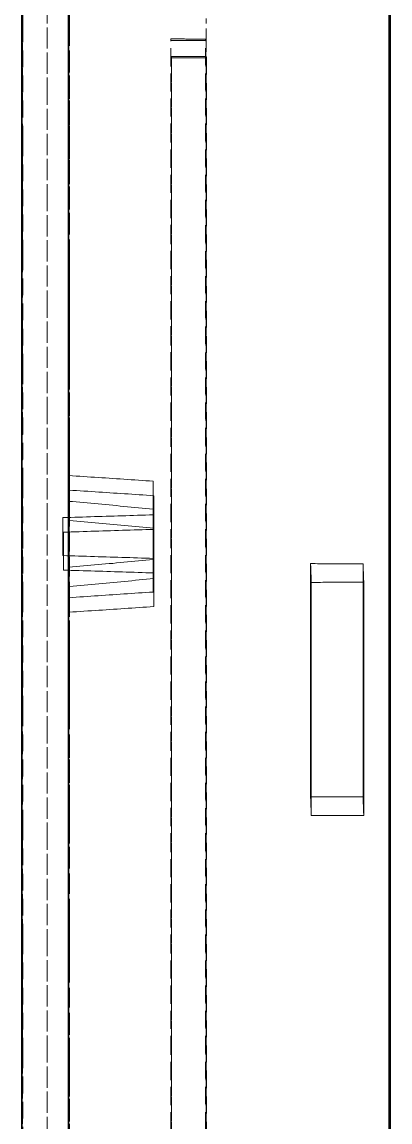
# Model space of a CAD drawing. Header units: millimetres. Extents: x 10 to 410, y 10 to 287.
# Drawn here: x 203.5 to 214.5, y 236.25 to 269.09 of the extents above; entities that cross this region are included whole.
import ezdxf

# ---------------------------------------------------------------- set-up
doc = ezdxf.new("R2010")
doc.units = ezdxf.units.MM
doc.linetypes.add('CENTER', pattern=[1.15, 0.7, -0.15, 0.15, -0.15])
doc.linetypes.add('DASHED', pattern=[0.75, 0.5, -0.25])
for name, color, linetype, lineweight in [('CENTER', 4, 'CENTER', 13), ('HIDDEN', 8, 'DASHED', 18), ('VISIBLE', 7, 'CONTINUOUS', 35)]:
    doc.layers.add(name, color=color, linetype=linetype, lineweight=lineweight)

msp = doc.modelspace()

# ---------------------------------------------------------------- linework, layer by layer
at = {"layer": 'CENTER'}
msp.add_line((209, 190), (209, 273), dxfattribs=at)
at = {"layer": 'HIDDEN'}
for points in [[(204.896, 272.939), (204.896, 272.15), (204.896, 271.36), (204.896, 270.571), (204.896, 269.781), (204.896, 268.992), (204.896, 268.202), (204.896, 267.413), (204.896, 266.624), (204.896, 265.834), (204.896, 265.045), (204.896, 264.255), (204.896, 263.466), (204.896, 262.676), (204.896, 261.887), (204.896, 261.097), (204.896, 260.308), (204.896, 259.518), (204.896, 258.729), (204.896, 257.939), (204.896, 257.15), (204.896, 256.36), (204.896, 255.571), (204.896, 254.781)], [(203.526, 194), (203.526, 197.405), (203.526, 200.809), (203.526, 204.214), (203.526, 207.618), (203.526, 211.023), (203.526, 214.427), (203.526, 217.832), (203.526, 221.237), (203.526, 224.641), (203.526, 228.046), (203.526, 231.45), (203.526, 234.855), (203.526, 238.26), (203.526, 241.664), (203.526, 245.069), (203.526, 248.473), (203.526, 251.878), (203.526, 255.282), (203.526, 258.687), (203.526, 262.092), (203.526, 265.496), (203.526, 268.901), (203.526, 272.305)], [(204.917, 254.208), (204.917, 254.998), (204.917, 255.787), (204.917, 256.577), (204.917, 257.366), (204.917, 258.156), (204.917, 258.945), (204.917, 259.735), (204.917, 260.524), (204.917, 261.314), (204.917, 262.103), (204.917, 262.893), (204.917, 263.682), (204.917, 264.471), (204.917, 265.261), (204.917, 266.05), (204.917, 266.84), (204.917, 267.629), (204.917, 268.419), (204.917, 269.208), (204.917, 269.998), (204.917, 270.787), (204.917, 271.577), (204.917, 272.366)], [(204.919, 272.307), (204.919, 268.902), (204.919, 265.498), (204.919, 262.093), (204.919, 258.689), (204.919, 255.284), (204.919, 251.88), (204.919, 248.475), (204.919, 245.07), (204.919, 241.666), (204.919, 238.261), (204.919, 234.857), (204.919, 231.452), (204.919, 228.047), (204.919, 224.643), (204.919, 221.238), (204.919, 217.834), (204.919, 214.429), (204.919, 211.025), (204.919, 207.62), (204.919, 204.215), (204.919, 200.811), (204.919, 197.406), (204.919, 194.002)], [(204.919, 194.002), (204.919, 197.406), (204.919, 200.811), (204.919, 204.215), (204.919, 207.62), (204.919, 211.024), (204.919, 214.429), (204.919, 217.833), (204.919, 221.238), (204.919, 224.642), (204.919, 228.047), (204.919, 231.451), (204.919, 234.856), (204.919, 238.26), (204.919, 241.665), (204.919, 245.069), (204.919, 248.474), (204.919, 251.878), (204.919, 255.283), (204.919, 258.687), (204.919, 262.092), (204.919, 265.496), (204.919, 268.901), (204.919, 272.305)], [(203.511, 270.11), (203.511, 266.932), (203.511, 263.754), (203.511, 260.577), (203.511, 257.399), (203.511, 254.221), (203.511, 251.044), (203.511, 247.866), (203.511, 244.689), (203.511, 241.511), (203.511, 238.333), (203.511, 235.156), (203.511, 231.978), (203.511, 228.801), (203.511, 225.623), (203.511, 222.445), (203.511, 219.268), (203.511, 216.09), (203.511, 212.913), (203.511, 209.735), (203.511, 206.557), (203.511, 203.38), (203.511, 200.202), (203.511, 197.025)], [(203.516, 269.975), (203.516, 266.798), (203.516, 263.62), (203.516, 260.443), (203.516, 257.265), (203.516, 254.087), (203.516, 250.91), (203.516, 247.732), (203.516, 244.555), (203.516, 241.377), (203.516, 238.199), (203.516, 235.022), (203.516, 231.844), (203.516, 228.666), (203.516, 225.489), (203.516, 222.311), (203.516, 219.134), (203.516, 215.956), (203.516, 212.778), (203.516, 209.601), (203.516, 206.423), (203.516, 203.246), (203.516, 200.068), (203.516, 196.89)], [(204.251, 197.025), (204.251, 200.202), (204.251, 203.38), (204.251, 206.557), (204.251, 209.735), (204.251, 212.913), (204.251, 216.09), (204.251, 219.268), (204.251, 222.445), (204.251, 225.623), (204.251, 228.801), (204.251, 231.978), (204.251, 235.156), (204.251, 238.334), (204.251, 241.511), (204.251, 244.689), (204.251, 247.866), (204.251, 251.044), (204.251, 254.222), (204.251, 257.399), (204.251, 260.577), (204.251, 263.754), (204.251, 266.932), (204.251, 270.11)], [(204.256, 196.89), (204.256, 200.068), (204.256, 203.246), (204.256, 206.423), (204.256, 209.601), (204.256, 212.778), (204.256, 215.956), (204.256, 219.134), (204.256, 222.311), (204.256, 225.489), (204.256, 228.667), (204.256, 231.844), (204.256, 235.022), (204.256, 238.199), (204.256, 241.377), (204.256, 244.555), (204.256, 247.732), (204.256, 250.91), (204.256, 254.087), (204.256, 257.265), (204.256, 260.443), (204.256, 263.62), (204.256, 266.798), (204.256, 269.975)], [(207.945, 198.981), (207.945, 202.007), (207.945, 205.034), (207.945, 208.06), (207.945, 211.086), (207.945, 214.113), (207.945, 217.139), (207.945, 220.165), (207.945, 223.192), (207.945, 226.218), (207.945, 229.244), (207.945, 232.27), (207.945, 235.297), (207.945, 238.323), (207.945, 241.349), (207.945, 244.376), (207.945, 247.402), (207.945, 250.428), (207.945, 253.454), (207.945, 256.481), (207.945, 259.507), (207.945, 262.533), (207.945, 265.56), (207.945, 268.586)], [(208.99, 268.585), (208.944, 268.585), (208.899, 268.585), (208.854, 268.585), (208.808, 268.585), (208.763, 268.585), (208.717, 268.585), (208.672, 268.585), (208.626, 268.585), (208.581, 268.585), (208.536, 268.585), (208.49, 268.585), (208.445, 268.585), (208.399, 268.585), (208.354, 268.586), (208.308, 268.586), (208.263, 268.586), (208.217, 268.586), (208.172, 268.586), (208.127, 268.586), (208.081, 268.586), (208.036, 268.586), (207.99, 268.586), (207.945, 268.586)], [(207.946, 268.543), (207.946, 268.545), (207.946, 268.547), (207.946, 268.549), (207.946, 268.551), (207.946, 268.553), (207.946, 268.554), (207.946, 268.556), (207.946, 268.558), (207.946, 268.56), (207.946, 268.562), (207.946, 268.564), (207.945, 268.566), (207.945, 268.567), (207.945, 268.569), (207.945, 268.571), (207.945, 268.573), (207.945, 268.575), (207.945, 268.577), (207.945, 268.579), (207.945, 268.58), (207.945, 268.582), (207.945, 268.584), (207.945, 268.586)], [(207.946, 198.939), (207.946, 201.965), (207.946, 204.991), (207.946, 208.017), (207.946, 211.044), (207.946, 214.07), (207.946, 217.096), (207.946, 220.123), (207.946, 223.149), (207.946, 226.175), (207.946, 229.202), (207.946, 232.228), (207.946, 235.254), (207.946, 238.28), (207.946, 241.307), (207.946, 244.333), (207.946, 247.359), (207.946, 250.386), (207.946, 253.412), (207.946, 256.438), (207.946, 259.464), (207.946, 262.491), (207.946, 265.517), (207.946, 268.543)], [(207.946, 268.543), (207.992, 268.543), (208.037, 268.543), (208.083, 268.543), (208.128, 268.543), (208.174, 268.543), (208.219, 268.543), (208.264, 268.543), (208.31, 268.543), (208.355, 268.543), (208.401, 268.543), (208.446, 268.543), (208.492, 268.543), (208.537, 268.543), (208.582, 268.543), (208.628, 268.543), (208.673, 268.543), (208.719, 268.543), (208.764, 268.543), (208.81, 268.543), (208.855, 268.543), (208.901, 268.543), (208.946, 268.543), (208.991, 268.543)], [(208.99, 198.98), (208.99, 202.006), (208.99, 205.033), (208.99, 208.059), (208.99, 211.085), (208.99, 214.112), (208.99, 217.138), (208.99, 220.164), (208.99, 223.19), (208.99, 226.217), (208.99, 229.243), (208.99, 232.269), (208.99, 235.296), (208.99, 238.322), (208.99, 241.348), (208.99, 244.375), (208.99, 247.401), (208.99, 250.427), (208.99, 253.453), (208.99, 256.48), (208.99, 259.506), (208.99, 262.532), (208.99, 265.559), (208.99, 268.585)], [(208.991, 268.543), (208.991, 268.545), (208.991, 268.547), (208.991, 268.549), (208.991, 268.551), (208.991, 268.552), (208.991, 268.554), (208.991, 268.556), (208.991, 268.558), (208.991, 268.56), (208.991, 268.561), (208.991, 268.563), (208.991, 268.565), (208.991, 268.567), (208.991, 268.569), (208.99, 268.57), (208.99, 268.572), (208.99, 268.574), (208.99, 268.576), (208.99, 268.578), (208.99, 268.579), (208.99, 268.581), (208.99, 268.583), (208.99, 268.585)], [(208.991, 198.939), (208.991, 201.965), (208.991, 204.991), (208.991, 208.018), (208.991, 211.044), (208.991, 214.07), (208.991, 217.096), (208.991, 220.123), (208.991, 223.149), (208.991, 226.175), (208.991, 229.202), (208.991, 232.228), (208.991, 235.254), (208.991, 238.281), (208.991, 241.307), (208.991, 244.333), (208.991, 247.359), (208.991, 250.386), (208.991, 253.412), (208.991, 256.438), (208.991, 259.465), (208.991, 262.491), (208.991, 265.517), (208.991, 268.543)], [(207.964, 268.062), (208.009, 268.062), (208.055, 268.062), (208.1, 268.062), (208.146, 268.062), (208.191, 268.062), (208.236, 268.062), (208.282, 268.062), (208.327, 268.062), (208.373, 268.062), (208.418, 268.062), (208.464, 268.062), (208.509, 268.062), (208.555, 268.062), (208.6, 268.062), (208.645, 268.062), (208.691, 268.062), (208.736, 268.062), (208.782, 268.062), (208.827, 268.062), (208.873, 268.062), (208.918, 268.062), (208.964, 268.062), (209.009, 268.062)], [(207.965, 268.019), (207.965, 268.021), (207.965, 268.023), (207.965, 268.025), (207.965, 268.027), (207.965, 268.029), (207.965, 268.031), (207.965, 268.032), (207.965, 268.034), (207.965, 268.036), (207.965, 268.038), (207.965, 268.04), (207.965, 268.042), (207.965, 268.043), (207.964, 268.045), (207.964, 268.047), (207.964, 268.049), (207.964, 268.051), (207.964, 268.053), (207.964, 268.055), (207.964, 268.056), (207.964, 268.058), (207.964, 268.06), (207.964, 268.062)], [(207.964, 198.457), (207.964, 201.483), (207.964, 204.51), (207.964, 207.536), (207.964, 210.562), (207.964, 213.589), (207.964, 216.615), (207.964, 219.641), (207.964, 222.668), (207.964, 225.694), (207.964, 228.72), (207.964, 231.746), (207.964, 234.773), (207.964, 237.799), (207.964, 240.825), (207.964, 243.852), (207.964, 246.878), (207.964, 249.904), (207.964, 252.93), (207.964, 255.957), (207.964, 258.983), (207.964, 262.009), (207.964, 265.036), (207.964, 268.062)], [(207.965, 268.019), (208.011, 268.019), (208.056, 268.02), (208.102, 268.02), (208.147, 268.02), (208.193, 268.02), (208.238, 268.02), (208.283, 268.02), (208.329, 268.02), (208.374, 268.02), (208.42, 268.02), (208.465, 268.02), (208.511, 268.02), (208.556, 268.02), (208.602, 268.02), (208.647, 268.02), (208.692, 268.02), (208.738, 268.02), (208.783, 268.02), (208.829, 268.02), (208.874, 268.02), (208.92, 268.021), (208.965, 268.021), (209.01, 268.021)], [(207.965, 268.019), (207.965, 264.993), (207.965, 261.967), (207.965, 258.941), (207.965, 255.914), (207.965, 252.888), (207.965, 249.862), (207.965, 246.835), (207.965, 243.809), (207.965, 240.783), (207.965, 237.756), (207.965, 234.73), (207.965, 231.704), (207.965, 228.678), (207.965, 225.651), (207.965, 222.625), (207.965, 219.599), (207.965, 216.572), (207.965, 213.546), (207.965, 210.52), (207.965, 207.494), (207.965, 204.467), (207.965, 201.441), (207.965, 198.415)], [(209.01, 268.021), (209.01, 268.022), (209.01, 268.024), (209.01, 268.026), (209.01, 268.028), (209.01, 268.03), (209.01, 268.031), (209.01, 268.033), (209.01, 268.035), (209.01, 268.037), (209.01, 268.039), (209.01, 268.04), (209.01, 268.042), (209.01, 268.044), (209.01, 268.046), (209.01, 268.048), (209.009, 268.049), (209.009, 268.051), (209.009, 268.053), (209.009, 268.055), (209.009, 268.057), (209.009, 268.058), (209.009, 268.06), (209.009, 268.062)], [(209.009, 198.457), (209.009, 201.484), (209.009, 204.51), (209.009, 207.536), (209.009, 210.562), (209.009, 213.589), (209.009, 216.615), (209.009, 219.641), (209.009, 222.668), (209.009, 225.694), (209.009, 228.72), (209.009, 231.747), (209.009, 234.773), (209.009, 237.799), (209.009, 240.825), (209.009, 243.852), (209.009, 246.878), (209.009, 249.904), (209.009, 252.931), (209.009, 255.957), (209.009, 258.983), (209.009, 262.009), (209.009, 265.036), (209.009, 268.062)], [(209.01, 268.021), (209.01, 264.994), (209.01, 261.968), (209.01, 258.942), (209.01, 255.915), (209.01, 252.889), (209.01, 249.863), (209.01, 246.837), (209.01, 243.81), (209.01, 240.784), (209.01, 237.758), (209.01, 234.731), (209.01, 231.705), (209.01, 228.679), (209.01, 225.652), (209.01, 222.626), (209.01, 219.6), (209.01, 216.574), (209.01, 213.547), (209.01, 210.521), (209.01, 207.495), (209.01, 204.468), (209.01, 201.442), (209.01, 198.416)], [(204.899, 255.552), (204.898, 255.518), (204.898, 255.485), (204.898, 255.451), (204.898, 255.418), (204.897, 255.384), (204.897, 255.351), (204.897, 255.317), (204.897, 255.284), (204.897, 255.25), (204.897, 255.217), (204.897, 255.183), (204.897, 255.15), (204.897, 255.116), (204.897, 255.083), (204.897, 255.049), (204.897, 255.016), (204.897, 254.982), (204.897, 254.949), (204.896, 254.915), (204.896, 254.882), (204.896, 254.848), (204.896, 254.815), (204.896, 254.781)], [(204.899, 251.905), (204.9, 252.064), (204.901, 252.222), (204.901, 252.381), (204.901, 252.539), (204.901, 252.698), (204.902, 252.856), (204.902, 253.015), (204.902, 253.174), (204.902, 253.332), (204.902, 253.491), (204.902, 253.649), (204.902, 253.808), (204.902, 253.966), (204.902, 254.125), (204.902, 254.283), (204.902, 254.442), (204.901, 254.6), (204.901, 254.759), (204.901, 254.918), (204.901, 255.076), (204.9, 255.235), (204.9, 255.393), (204.899, 255.552)], [(207.424, 255.383), (207.315, 255.391), (207.205, 255.398), (207.095, 255.405), (206.985, 255.413), (206.875, 255.42), (206.766, 255.427), (206.656, 255.435), (206.546, 255.442), (206.436, 255.449), (206.326, 255.457), (206.216, 255.464), (206.107, 255.471), (205.997, 255.479), (205.887, 255.486), (205.777, 255.493), (205.667, 255.5), (205.558, 255.508), (205.448, 255.515), (205.338, 255.522), (205.228, 255.53), (205.118, 255.537), (205.009, 255.544), (204.899, 255.552)], [(207.424, 255.383), (207.424, 255.347), (207.424, 255.311), (207.424, 255.274), (207.423, 255.238), (207.423, 255.201), (207.423, 255.165), (207.423, 255.129), (207.423, 255.092), (207.423, 255.056), (207.423, 255.019), (207.423, 254.983), (207.423, 254.947), (207.423, 254.91), (207.423, 254.874), (207.422, 254.837), (207.422, 254.801), (207.422, 254.765), (207.422, 254.728), (207.422, 254.692), (207.422, 254.655), (207.422, 254.619), (207.422, 254.582), (207.422, 254.546)], [(207.425, 252.074), (207.426, 252.218), (207.426, 252.362), (207.427, 252.506), (207.427, 252.649), (207.427, 252.793), (207.427, 252.937), (207.427, 253.081), (207.427, 253.225), (207.427, 253.369), (207.427, 253.513), (207.427, 253.657), (207.427, 253.801), (207.427, 253.944), (207.427, 254.088), (207.427, 254.232), (207.427, 254.376), (207.427, 254.52), (207.427, 254.664), (207.427, 254.808), (207.426, 254.952), (207.426, 255.096), (207.426, 255.24), (207.424, 255.383)], [(204.915, 251.471), (204.914, 251.63), (204.913, 251.788), (204.913, 251.947), (204.912, 252.105), (204.912, 252.264), (204.912, 252.422), (204.912, 252.581), (204.912, 252.74), (204.912, 252.898), (204.912, 253.057), (204.912, 253.215), (204.912, 253.374), (204.912, 253.532), (204.912, 253.691), (204.912, 253.849), (204.912, 254.008), (204.912, 254.166), (204.912, 254.325), (204.912, 254.483), (204.913, 254.642), (204.913, 254.801), (204.913, 254.959), (204.915, 255.118)], [(204.915, 255.118), (204.915, 255.078), (204.915, 255.039), (204.916, 254.999), (204.916, 254.959), (204.916, 254.92), (204.916, 254.88), (204.916, 254.841), (204.916, 254.801), (204.916, 254.762), (204.916, 254.722), (204.916, 254.683), (204.917, 254.643), (204.917, 254.604), (204.917, 254.564), (204.917, 254.525), (204.917, 254.485), (204.917, 254.446), (204.917, 254.406), (204.917, 254.366), (204.917, 254.327), (204.917, 254.287), (204.917, 254.248), (204.917, 254.208)], [(207.44, 254.949), (207.33, 254.957), (207.221, 254.964), (207.111, 254.971), (207.001, 254.979), (206.891, 254.986), (206.781, 254.993), (206.672, 255.001), (206.562, 255.008), (206.452, 255.015), (206.342, 255.023), (206.232, 255.03), (206.122, 255.037), (206.013, 255.044), (205.903, 255.052), (205.793, 255.059), (205.683, 255.066), (205.573, 255.074), (205.464, 255.081), (205.354, 255.088), (205.244, 255.096), (205.134, 255.103), (205.024, 255.11), (204.915, 255.118)], [(207.441, 251.64), (207.439, 251.784), (207.439, 251.928), (207.439, 252.071), (207.438, 252.215), (207.438, 252.359), (207.438, 252.503), (207.438, 252.647), (207.438, 252.791), (207.438, 252.935), (207.438, 253.079), (207.438, 253.223), (207.438, 253.367), (207.438, 253.51), (207.438, 253.654), (207.438, 253.798), (207.438, 253.942), (207.438, 254.086), (207.438, 254.23), (207.438, 254.374), (207.438, 254.518), (207.439, 254.662), (207.439, 254.806), (207.44, 254.949)], [(207.44, 254.949), (207.441, 254.907), (207.441, 254.865), (207.441, 254.823), (207.441, 254.781), (207.442, 254.738), (207.442, 254.696), (207.442, 254.654), (207.442, 254.612), (207.442, 254.569), (207.442, 254.527), (207.442, 254.485), (207.442, 254.443), (207.442, 254.401), (207.442, 254.358), (207.442, 254.316), (207.443, 254.274), (207.443, 254.232), (207.443, 254.189), (207.443, 254.147), (207.443, 254.105), (207.443, 254.063), (207.443, 254.021), (207.443, 253.978)], [(204.896, 254.781), (205.006, 254.772), (205.116, 254.762), (205.226, 254.752), (205.336, 254.743), (205.446, 254.733), (205.555, 254.723), (205.665, 254.713), (205.775, 254.703), (205.885, 254.693), (205.995, 254.683), (206.105, 254.673), (206.215, 254.663), (206.324, 254.653), (206.434, 254.642), (206.544, 254.632), (206.654, 254.621), (206.764, 254.611), (206.873, 254.6), (206.983, 254.59), (207.093, 254.579), (207.203, 254.568), (207.312, 254.557), (207.422, 254.546)], [(207.422, 253.045), (207.422, 253.11), (207.422, 253.175), (207.422, 253.241), (207.422, 253.306), (207.422, 253.371), (207.422, 253.436), (207.422, 253.502), (207.422, 253.567), (207.422, 253.632), (207.422, 253.698), (207.422, 253.763), (207.422, 253.828), (207.422, 253.893), (207.422, 253.959), (207.422, 254.024), (207.422, 254.089), (207.422, 254.154), (207.422, 254.22), (207.422, 254.285), (207.422, 254.35), (207.422, 254.416), (207.422, 254.481), (207.422, 254.546)], [(204.725, 254.295), (204.724, 254.271), (204.724, 254.248), (204.724, 254.224), (204.724, 254.201), (204.724, 254.177), (204.724, 254.154), (204.724, 254.13), (204.724, 254.107), (204.724, 254.083), (204.724, 254.06), (204.724, 254.036), (204.724, 254.013), (204.724, 253.989), (204.724, 253.966), (204.724, 253.942), (204.724, 253.919), (204.724, 253.895), (204.724, 253.872), (204.724, 253.848), (204.724, 253.825), (204.724, 253.801), (204.724, 253.778), (204.724, 253.754)], [(204.725, 254.295), (204.842, 254.298), (204.959, 254.302), (205.077, 254.306), (205.194, 254.309), (205.312, 254.313), (205.429, 254.317), (205.546, 254.32), (205.664, 254.324), (205.781, 254.328), (205.898, 254.331), (206.016, 254.335), (206.133, 254.339), (206.251, 254.342), (206.368, 254.346), (206.485, 254.35), (206.603, 254.353), (206.72, 254.357), (206.838, 254.361), (206.955, 254.364), (207.072, 254.368), (207.19, 254.372), (207.307, 254.375), (207.425, 254.379)], [(204.725, 253.162), (204.725, 253.212), (204.725, 253.261), (204.725, 253.31), (204.725, 253.359), (204.725, 253.408), (204.725, 253.458), (204.726, 253.507), (204.726, 253.556), (204.726, 253.605), (204.726, 253.655), (204.726, 253.704), (204.726, 253.753), (204.726, 253.802), (204.726, 253.852), (204.726, 253.901), (204.725, 253.95), (204.725, 253.999), (204.725, 254.048), (204.725, 254.098), (204.725, 254.147), (204.725, 254.196), (204.725, 254.245), (204.725, 254.295)], [(207.443, 253.978), (207.333, 253.989), (207.223, 254), (207.114, 254.01), (207.004, 254.021), (206.894, 254.031), (206.784, 254.042), (206.675, 254.052), (206.565, 254.062), (206.455, 254.073), (206.345, 254.083), (206.235, 254.093), (206.125, 254.103), (206.016, 254.112), (205.906, 254.122), (205.796, 254.132), (205.686, 254.142), (205.576, 254.151), (205.466, 254.161), (205.357, 254.171), (205.247, 254.18), (205.137, 254.19), (205.027, 254.199), (204.917, 254.208)], [(207.425, 254.379), (207.424, 254.352), (207.424, 254.325), (207.424, 254.298), (207.424, 254.271), (207.424, 254.244), (207.424, 254.217), (207.424, 254.19), (207.424, 254.163), (207.424, 254.136), (207.424, 254.109), (207.424, 254.082), (207.424, 254.055), (207.424, 254.028), (207.424, 254.001), (207.424, 253.974), (207.424, 253.947), (207.424, 253.92), (207.424, 253.893), (207.424, 253.866), (207.424, 253.839), (207.424, 253.812), (207.424, 253.785), (207.424, 253.758)], [(207.425, 253.078), (207.425, 253.135), (207.425, 253.191), (207.425, 253.248), (207.425, 253.304), (207.426, 253.361), (207.426, 253.418), (207.426, 253.474), (207.426, 253.531), (207.426, 253.587), (207.426, 253.644), (207.426, 253.7), (207.426, 253.757), (207.426, 253.813), (207.426, 253.87), (207.426, 253.927), (207.426, 253.983), (207.426, 254.04), (207.425, 254.096), (207.425, 254.153), (207.425, 254.209), (207.425, 254.266), (207.425, 254.323), (207.425, 254.379)], [(204.74, 253.861), (204.858, 253.864), (204.975, 253.868), (205.093, 253.872), (205.21, 253.875), (205.327, 253.879), (205.445, 253.883), (205.562, 253.886), (205.68, 253.89), (205.797, 253.894), (205.914, 253.897), (206.032, 253.901), (206.149, 253.905), (206.266, 253.908), (206.384, 253.912), (206.501, 253.916), (206.619, 253.919), (206.736, 253.923), (206.853, 253.927), (206.971, 253.93), (207.088, 253.934), (207.206, 253.938), (207.323, 253.941), (207.44, 253.945)], [(207.44, 253.945), (207.44, 253.918), (207.44, 253.891), (207.44, 253.864), (207.44, 253.837), (207.44, 253.81), (207.44, 253.783), (207.44, 253.756), (207.44, 253.729), (207.44, 253.702), (207.44, 253.675), (207.439, 253.648), (207.439, 253.621), (207.439, 253.594), (207.439, 253.567), (207.439, 253.54), (207.439, 253.513), (207.439, 253.486), (207.439, 253.459), (207.439, 253.432), (207.439, 253.405), (207.439, 253.378), (207.439, 253.351), (207.439, 253.324)], [(207.44, 252.644), (207.441, 252.701), (207.441, 252.757), (207.441, 252.814), (207.441, 252.87), (207.441, 252.927), (207.441, 252.983), (207.441, 253.04), (207.441, 253.097), (207.441, 253.153), (207.441, 253.21), (207.441, 253.266), (207.441, 253.323), (207.441, 253.379), (207.441, 253.436), (207.441, 253.493), (207.441, 253.549), (207.441, 253.606), (207.441, 253.662), (207.441, 253.719), (207.441, 253.775), (207.441, 253.832), (207.441, 253.889), (207.44, 253.945)], [(207.443, 253.978), (207.443, 253.913), (207.443, 253.848), (207.443, 253.783), (207.443, 253.717), (207.443, 253.652), (207.443, 253.587), (207.443, 253.521), (207.443, 253.456), (207.443, 253.391), (207.443, 253.326), (207.443, 253.26), (207.443, 253.195), (207.443, 253.13), (207.443, 253.065), (207.443, 252.999), (207.443, 252.934), (207.443, 252.869), (207.443, 252.804), (207.443, 252.738), (207.443, 252.673), (207.443, 252.608), (207.443, 252.542), (207.443, 252.477)], [(204.724, 253.754), (204.724, 253.728), (204.724, 253.703), (204.724, 253.677), (204.724, 253.651), (204.724, 253.625), (204.724, 253.6), (204.724, 253.574), (204.724, 253.548), (204.724, 253.523), (204.724, 253.497), (204.724, 253.471), (204.724, 253.445), (204.724, 253.42), (204.724, 253.394), (204.724, 253.368), (204.724, 253.342), (204.724, 253.317), (204.724, 253.291), (204.724, 253.265), (204.724, 253.24), (204.724, 253.214), (204.724, 253.188), (204.725, 253.162)], [(204.74, 252.728), (204.741, 252.777), (204.741, 252.827), (204.741, 252.876), (204.741, 252.925), (204.741, 252.974), (204.741, 253.024), (204.741, 253.073), (204.741, 253.122), (204.741, 253.171), (204.741, 253.221), (204.741, 253.27), (204.741, 253.319), (204.741, 253.368), (204.741, 253.417), (204.741, 253.467), (204.741, 253.516), (204.741, 253.565), (204.741, 253.614), (204.741, 253.664), (204.741, 253.713), (204.741, 253.762), (204.741, 253.811), (204.74, 253.861)], [(204.74, 253.861), (204.74, 253.837), (204.74, 253.814), (204.74, 253.79), (204.74, 253.767), (204.74, 253.743), (204.74, 253.72), (204.74, 253.696), (204.74, 253.673), (204.74, 253.649), (204.74, 253.626), (204.74, 253.602), (204.74, 253.579), (204.74, 253.555), (204.74, 253.532), (204.74, 253.508), (204.74, 253.485), (204.74, 253.461), (204.74, 253.438), (204.74, 253.414), (204.74, 253.391), (204.74, 253.367), (204.74, 253.344), (204.74, 253.32)], [(207.424, 253.758), (207.424, 253.729), (207.424, 253.699), (207.424, 253.669), (207.424, 253.64), (207.424, 253.61), (207.424, 253.581), (207.424, 253.551), (207.424, 253.522), (207.424, 253.492), (207.424, 253.462), (207.424, 253.433), (207.424, 253.403), (207.424, 253.374), (207.424, 253.344), (207.424, 253.315), (207.424, 253.285), (207.424, 253.256), (207.424, 253.226), (207.424, 253.196), (207.424, 253.167), (207.424, 253.137), (207.424, 253.108), (207.425, 253.078)], [(204.74, 253.32), (204.74, 253.294), (204.74, 253.269), (204.74, 253.243), (204.74, 253.217), (204.74, 253.191), (204.74, 253.166), (204.74, 253.14), (204.74, 253.114), (204.74, 253.088), (204.74, 253.063), (204.74, 253.037), (204.74, 253.011), (204.74, 252.986), (204.74, 252.96), (204.74, 252.934), (204.74, 252.908), (204.74, 252.883), (204.74, 252.857), (204.74, 252.831), (204.74, 252.805), (204.74, 252.78), (204.74, 252.754), (204.74, 252.728)], [(207.439, 253.324), (207.439, 253.294), (207.439, 253.265), (207.439, 253.235), (207.439, 253.206), (207.439, 253.176), (207.439, 253.147), (207.439, 253.117), (207.439, 253.088), (207.439, 253.058), (207.439, 253.028), (207.439, 252.999), (207.44, 252.969), (207.44, 252.94), (207.44, 252.91), (207.44, 252.881), (207.44, 252.851), (207.44, 252.821), (207.44, 252.792), (207.44, 252.762), (207.44, 252.733), (207.44, 252.703), (207.44, 252.674), (207.44, 252.644)], [(204.725, 253.162), (204.842, 253.159), (204.959, 253.155), (205.077, 253.151), (205.194, 253.148), (205.312, 253.144), (205.429, 253.14), (205.546, 253.137), (205.664, 253.133), (205.781, 253.129), (205.899, 253.126), (206.016, 253.122), (206.133, 253.118), (206.251, 253.115), (206.368, 253.111), (206.486, 253.107), (206.603, 253.104), (206.72, 253.1), (206.838, 253.096), (206.955, 253.093), (207.072, 253.089), (207.19, 253.085), (207.307, 253.082), (207.425, 253.078)], [(207.422, 253.045), (207.312, 253.034), (207.203, 253.023), (207.093, 253.013), (206.983, 253.002), (206.873, 252.992), (206.764, 252.981), (206.654, 252.971), (206.544, 252.961), (206.434, 252.951), (206.324, 252.941), (206.215, 252.93), (206.105, 252.921), (205.995, 252.911), (205.885, 252.901), (205.775, 252.891), (205.665, 252.881), (205.555, 252.872), (205.446, 252.862), (205.336, 252.852), (205.226, 252.843), (205.116, 252.833), (205.006, 252.824), (204.896, 252.814)], [(207.422, 253.045), (207.422, 253.003), (207.422, 252.96), (207.422, 252.918), (207.422, 252.876), (207.422, 252.834), (207.422, 252.792), (207.422, 252.749), (207.423, 252.707), (207.423, 252.665), (207.423, 252.623), (207.423, 252.58), (207.423, 252.538), (207.423, 252.496), (207.423, 252.454), (207.423, 252.412), (207.423, 252.369), (207.423, 252.327), (207.423, 252.285), (207.424, 252.243), (207.424, 252.2), (207.424, 252.158), (207.424, 252.116), (207.425, 252.074)], [(213.693, 252.919), (213.625, 252.919), (213.557, 252.919), (213.489, 252.919), (213.421, 252.919), (213.352, 252.919), (213.284, 252.92), (213.216, 252.92), (213.148, 252.92), (213.08, 252.92), (213.012, 252.92), (212.943, 252.92), (212.875, 252.92), (212.807, 252.92), (212.739, 252.92), (212.671, 252.92), (212.603, 252.92), (212.534, 252.92), (212.466, 252.92), (212.398, 252.92), (212.33, 252.92), (212.262, 252.921), (212.194, 252.921), (212.125, 252.921)], [(212.146, 252.363), (212.145, 252.387), (212.144, 252.412), (212.143, 252.436), (212.142, 252.46), (212.141, 252.484), (212.141, 252.509), (212.14, 252.533), (212.139, 252.557), (212.138, 252.581), (212.137, 252.606), (212.136, 252.63), (212.135, 252.654), (212.134, 252.678), (212.133, 252.703), (212.133, 252.727), (212.132, 252.751), (212.131, 252.775), (212.13, 252.799), (212.129, 252.824), (212.128, 252.848), (212.127, 252.872), (212.126, 252.896), (212.125, 252.921)], [(212.125, 245.96), (212.125, 246.263), (212.125, 246.565), (212.125, 246.868), (212.125, 247.171), (212.125, 247.473), (212.125, 247.776), (212.125, 248.079), (212.125, 248.381), (212.125, 248.684), (212.125, 248.986), (212.125, 249.289), (212.125, 249.592), (212.125, 249.894), (212.125, 250.197), (212.125, 250.5), (212.125, 250.802), (212.125, 251.105), (212.125, 251.408), (212.125, 251.71), (212.125, 252.013), (212.125, 252.315), (212.125, 252.618), (212.125, 252.921)], [(213.713, 252.365), (213.713, 252.389), (213.712, 252.413), (213.711, 252.437), (213.71, 252.461), (213.709, 252.485), (213.708, 252.51), (213.707, 252.534), (213.706, 252.558), (213.706, 252.582), (213.705, 252.606), (213.704, 252.63), (213.703, 252.654), (213.702, 252.678), (213.701, 252.702), (213.7, 252.726), (213.699, 252.75), (213.699, 252.775), (213.698, 252.799), (213.697, 252.823), (213.696, 252.847), (213.695, 252.871), (213.694, 252.895), (213.693, 252.919)], [(213.693, 245.959), (213.693, 246.261), (213.693, 246.564), (213.693, 246.867), (213.693, 247.169), (213.693, 247.472), (213.693, 247.774), (213.693, 248.077), (213.693, 248.38), (213.693, 248.682), (213.693, 248.985), (213.693, 249.288), (213.693, 249.59), (213.693, 249.893), (213.693, 250.195), (213.693, 250.498), (213.693, 250.801), (213.693, 251.103), (213.693, 251.406), (213.693, 251.709), (213.693, 252.011), (213.693, 252.314), (213.693, 252.616), (213.693, 252.919)], [(204.74, 252.728), (204.858, 252.725), (204.975, 252.721), (205.093, 252.717), (205.21, 252.714), (205.327, 252.71), (205.445, 252.706), (205.562, 252.703), (205.68, 252.699), (205.797, 252.695), (205.914, 252.692), (206.032, 252.688), (206.149, 252.684), (206.267, 252.681), (206.384, 252.677), (206.501, 252.673), (206.619, 252.67), (206.736, 252.666), (206.854, 252.662), (206.971, 252.659), (207.088, 252.655), (207.206, 252.651), (207.323, 252.648), (207.44, 252.644)], [(204.896, 252.814), (204.896, 251.16), (204.896, 249.505), (204.896, 247.851), (204.896, 246.196), (204.896, 244.542), (204.896, 242.887), (204.896, 241.232), (204.896, 239.578), (204.896, 237.923), (204.896, 236.269), (204.896, 234.614), (204.896, 232.959), (204.896, 231.305), (204.896, 229.65), (204.896, 227.996), (204.896, 226.341), (204.896, 224.686), (204.896, 223.032), (204.896, 221.377), (204.896, 219.723), (204.896, 218.068), (204.896, 216.413), (204.896, 214.759)], [(204.896, 252.814), (204.896, 252.775), (204.896, 252.735), (204.896, 252.696), (204.896, 252.656), (204.897, 252.617), (204.897, 252.577), (204.897, 252.538), (204.897, 252.498), (204.897, 252.459), (204.897, 252.419), (204.897, 252.38), (204.897, 252.34), (204.897, 252.301), (204.897, 252.261), (204.897, 252.222), (204.897, 252.182), (204.897, 252.142), (204.898, 252.103), (204.898, 252.063), (204.898, 252.024), (204.898, 251.984), (204.898, 251.945), (204.899, 251.905)], [(204.917, 252.241), (204.917, 252.208), (204.917, 252.174), (204.917, 252.141), (204.917, 252.107), (204.917, 252.074), (204.917, 252.04), (204.917, 252.007), (204.917, 251.973), (204.917, 251.94), (204.917, 251.907), (204.917, 251.873), (204.917, 251.84), (204.916, 251.806), (204.916, 251.773), (204.916, 251.739), (204.916, 251.706), (204.916, 251.672), (204.916, 251.639), (204.916, 251.605), (204.916, 251.572), (204.916, 251.538), (204.915, 251.505), (204.915, 251.471)], [(204.917, 252.241), (205.027, 252.251), (205.137, 252.261), (205.247, 252.27), (205.357, 252.28), (205.466, 252.29), (205.576, 252.3), (205.686, 252.31), (205.796, 252.32), (205.906, 252.33), (206.016, 252.34), (206.125, 252.35), (206.235, 252.36), (206.345, 252.37), (206.455, 252.381), (206.565, 252.391), (206.675, 252.402), (206.784, 252.412), (206.894, 252.423), (207.004, 252.434), (207.114, 252.444), (207.223, 252.455), (207.333, 252.466), (207.443, 252.477)], [(204.917, 214.186), (204.917, 215.84), (204.917, 217.495), (204.917, 219.149), (204.917, 220.804), (204.917, 222.459), (204.917, 224.113), (204.917, 225.768), (204.917, 227.422), (204.917, 229.077), (204.917, 230.732), (204.917, 232.386), (204.917, 234.041), (204.917, 235.695), (204.917, 237.35), (204.917, 239.005), (204.917, 240.659), (204.917, 242.314), (204.917, 243.968), (204.917, 245.623), (204.917, 247.278), (204.917, 248.932), (204.917, 250.587), (204.917, 252.241)], [(207.443, 252.477), (207.443, 252.441), (207.443, 252.404), (207.443, 252.368), (207.443, 252.332), (207.443, 252.295), (207.443, 252.259), (207.443, 252.222), (207.443, 252.186), (207.442, 252.15), (207.442, 252.113), (207.442, 252.077), (207.442, 252.04), (207.442, 252.004), (207.442, 251.967), (207.442, 251.931), (207.442, 251.895), (207.442, 251.858), (207.442, 251.822), (207.442, 251.785), (207.441, 251.749), (207.441, 251.713), (207.441, 251.676), (207.441, 251.64)], [(212.146, 252.363), (212.214, 252.363), (212.282, 252.363), (212.35, 252.363), (212.418, 252.363), (212.487, 252.364), (212.555, 252.364), (212.623, 252.364), (212.691, 252.364), (212.759, 252.364), (212.827, 252.364), (212.896, 252.364), (212.964, 252.364), (213.032, 252.364), (213.1, 252.364), (213.168, 252.364), (213.236, 252.364), (213.305, 252.364), (213.373, 252.365), (213.441, 252.365), (213.509, 252.365), (213.577, 252.365), (213.645, 252.365), (213.713, 252.365)], [(212.146, 252.363), (212.146, 252.061), (212.146, 251.758), (212.146, 251.455), (212.146, 251.153), (212.146, 250.85), (212.146, 250.547), (212.146, 250.245), (212.146, 249.942), (212.146, 249.639), (212.146, 249.337), (212.146, 249.034), (212.146, 248.732), (212.146, 248.429), (212.146, 248.126), (212.146, 247.824), (212.146, 247.521), (212.146, 247.218), (212.146, 246.916), (212.146, 246.613), (212.146, 246.311), (212.146, 246.008), (212.146, 245.705), (212.146, 245.403)], [(213.713, 252.365), (213.713, 252.062), (213.713, 251.76), (213.713, 251.457), (213.713, 251.154), (213.713, 250.852), (213.713, 250.549), (213.713, 250.247), (213.713, 249.944), (213.713, 249.641), (213.713, 249.339), (213.713, 249.036), (213.713, 248.733), (213.713, 248.431), (213.713, 248.128), (213.713, 247.826), (213.713, 247.523), (213.713, 247.22), (213.713, 246.918), (213.713, 246.615), (213.713, 246.312), (213.713, 246.01), (213.713, 245.707), (213.713, 245.404)], [(207.425, 252.074), (207.315, 252.067), (207.205, 252.059), (207.095, 252.052), (206.985, 252.045), (206.876, 252.037), (206.766, 252.03), (206.656, 252.023), (206.546, 252.015), (206.436, 252.008), (206.327, 252.001), (206.217, 251.993), (206.107, 251.986), (205.997, 251.979), (205.887, 251.971), (205.777, 251.964), (205.668, 251.957), (205.558, 251.949), (205.448, 251.942), (205.338, 251.935), (205.228, 251.927), (205.119, 251.92), (205.009, 251.913), (204.899, 251.905)], [(207.441, 251.64), (207.331, 251.632), (207.221, 251.625), (207.111, 251.618), (207.001, 251.61), (206.891, 251.603), (206.782, 251.596), (206.672, 251.588), (206.562, 251.581), (206.452, 251.574), (206.342, 251.566), (206.233, 251.559), (206.123, 251.552), (206.013, 251.544), (205.903, 251.537), (205.793, 251.53), (205.683, 251.523), (205.574, 251.515), (205.464, 251.508), (205.354, 251.501), (205.244, 251.493), (205.134, 251.486), (205.025, 251.479), (204.915, 251.471)], [(212.146, 245.403), (212.145, 245.427), (212.144, 245.451), (212.143, 245.475), (212.142, 245.5), (212.141, 245.524), (212.141, 245.548), (212.14, 245.572), (212.139, 245.597), (212.138, 245.621), (212.137, 245.645), (212.136, 245.669), (212.135, 245.694), (212.134, 245.718), (212.133, 245.742), (212.133, 245.766), (212.132, 245.791), (212.131, 245.815), (212.13, 245.839), (212.129, 245.863), (212.128, 245.887), (212.127, 245.912), (212.126, 245.936), (212.125, 245.96)], [(213.693, 245.959), (213.625, 245.959), (213.557, 245.959), (213.489, 245.959), (213.421, 245.959), (213.352, 245.959), (213.284, 245.959), (213.216, 245.959), (213.148, 245.959), (213.08, 245.959), (213.012, 245.959), (212.943, 245.959), (212.875, 245.959), (212.807, 245.96), (212.739, 245.96), (212.671, 245.96), (212.603, 245.96), (212.534, 245.96), (212.466, 245.96), (212.398, 245.96), (212.33, 245.96), (212.262, 245.96), (212.194, 245.96), (212.125, 245.96)], [(213.713, 245.404), (213.713, 245.429), (213.712, 245.453), (213.711, 245.477), (213.71, 245.501), (213.709, 245.525), (213.708, 245.549), (213.707, 245.573), (213.706, 245.597), (213.706, 245.621), (213.705, 245.645), (213.704, 245.67), (213.703, 245.694), (213.702, 245.718), (213.701, 245.742), (213.7, 245.766), (213.699, 245.79), (213.699, 245.814), (213.698, 245.838), (213.697, 245.862), (213.696, 245.886), (213.695, 245.91), (213.694, 245.935), (213.693, 245.959)], [(212.146, 245.403), (212.214, 245.403), (212.282, 245.403), (212.35, 245.403), (212.418, 245.403), (212.487, 245.403), (212.555, 245.403), (212.623, 245.403), (212.691, 245.403), (212.759, 245.403), (212.827, 245.403), (212.896, 245.404), (212.964, 245.404), (213.032, 245.404), (213.1, 245.404), (213.168, 245.404), (213.236, 245.404), (213.305, 245.404), (213.373, 245.404), (213.441, 245.404), (213.509, 245.404), (213.577, 245.404), (213.645, 245.404), (213.713, 245.404)]]:
    msp.add_lwpolyline(points, dxfattribs=at)
at = {"layer": 'VISIBLE'}
for points in [[(203.501, 194.695), (203.501, 198.099), (203.501, 201.504), (203.501, 204.908), (203.501, 208.313), (203.501, 211.717), (203.501, 215.122), (203.501, 218.527), (203.501, 221.931), (203.501, 225.336), (203.501, 228.74), (203.501, 232.145), (203.501, 235.549), (203.501, 238.954), (203.501, 242.359), (203.501, 245.763), (203.501, 249.168), (203.501, 252.572), (203.501, 255.977), (203.501, 259.382), (203.501, 262.786), (203.501, 266.191), (203.501, 269.595), (203.501, 273)], [(204.894, 194.695), (204.894, 198.099), (204.894, 201.504), (204.894, 204.908), (204.894, 208.313), (204.894, 211.718), (204.894, 215.122), (204.894, 218.527), (204.894, 221.931), (204.894, 225.336), (204.894, 228.74), (204.894, 232.145), (204.894, 235.55), (204.894, 238.954), (204.894, 242.359), (204.894, 245.763), (204.894, 249.168), (204.894, 252.573), (204.894, 255.977), (204.894, 259.382), (204.894, 262.786), (204.894, 266.191), (204.894, 269.595), (204.894, 273)], [(204.894, 194.693), (204.894, 198.098), (204.894, 201.502), (204.894, 204.907), (204.894, 208.311), (204.894, 211.716), (204.894, 215.121), (204.894, 218.525), (204.894, 221.93), (204.894, 225.334), (204.894, 228.739), (204.894, 232.144), (204.894, 235.548), (204.894, 238.953), (204.894, 242.357), (204.894, 245.762), (204.894, 249.166), (204.894, 252.571), (204.894, 255.976), (204.894, 259.38), (204.894, 262.785), (204.894, 266.189), (204.894, 269.594), (204.894, 272.998)], [(214.475, 194.683), (214.475, 198.088), (214.475, 201.493), (214.475, 204.897), (214.475, 208.302), (214.475, 211.706), (214.475, 215.111), (214.475, 218.516), (214.475, 221.92), (214.475, 225.325), (214.475, 228.729), (214.475, 232.134), (214.475, 235.538), (214.475, 238.943), (214.475, 242.348), (214.475, 245.752), (214.475, 249.157), (214.475, 252.561), (214.475, 255.966), (214.475, 259.371), (214.475, 262.775), (214.475, 266.18), (214.475, 269.584), (214.475, 272.989)], [(214.477, 194.624), (214.477, 198.029), (214.477, 201.433), (214.477, 204.838), (214.477, 208.243), (214.477, 211.647), (214.477, 215.052), (214.477, 218.456), (214.477, 221.861), (214.477, 225.266), (214.477, 228.67), (214.477, 232.075), (214.477, 235.479), (214.477, 238.884), (214.477, 242.288), (214.477, 245.693), (214.477, 249.098), (214.477, 252.502), (214.477, 255.907), (214.477, 259.311), (214.477, 262.716), (214.477, 266.121), (214.477, 269.525), (214.477, 272.93)], [(214.497, 194.072), (214.497, 197.476), (214.497, 200.881), (214.497, 204.286), (214.497, 207.69), (214.497, 211.095), (214.497, 214.499), (214.497, 217.904), (214.497, 221.309), (214.497, 224.713), (214.497, 228.118), (214.497, 231.522), (214.497, 234.927), (214.497, 238.331), (214.497, 241.736), (214.497, 245.141), (214.497, 248.545), (214.497, 251.95), (214.497, 255.354), (214.497, 258.759), (214.497, 262.163), (214.497, 265.568), (214.497, 268.973), (214.497, 272.377)], [(214.499, 194.013), (214.499, 197.417), (214.499, 200.822), (214.499, 204.226), (214.499, 207.631), (214.499, 211.036), (214.499, 214.44), (214.499, 217.845), (214.499, 221.249), (214.499, 224.654), (214.499, 228.058), (214.499, 231.463), (214.499, 234.868), (214.499, 238.272), (214.499, 241.677), (214.499, 245.081), (214.499, 248.486), (214.499, 251.891), (214.499, 255.295), (214.499, 258.7), (214.499, 262.104), (214.499, 265.509), (214.499, 268.913), (214.499, 272.318)]]:
    msp.add_lwpolyline(points, dxfattribs=at)

doc.saveas('drawing.dxf')
